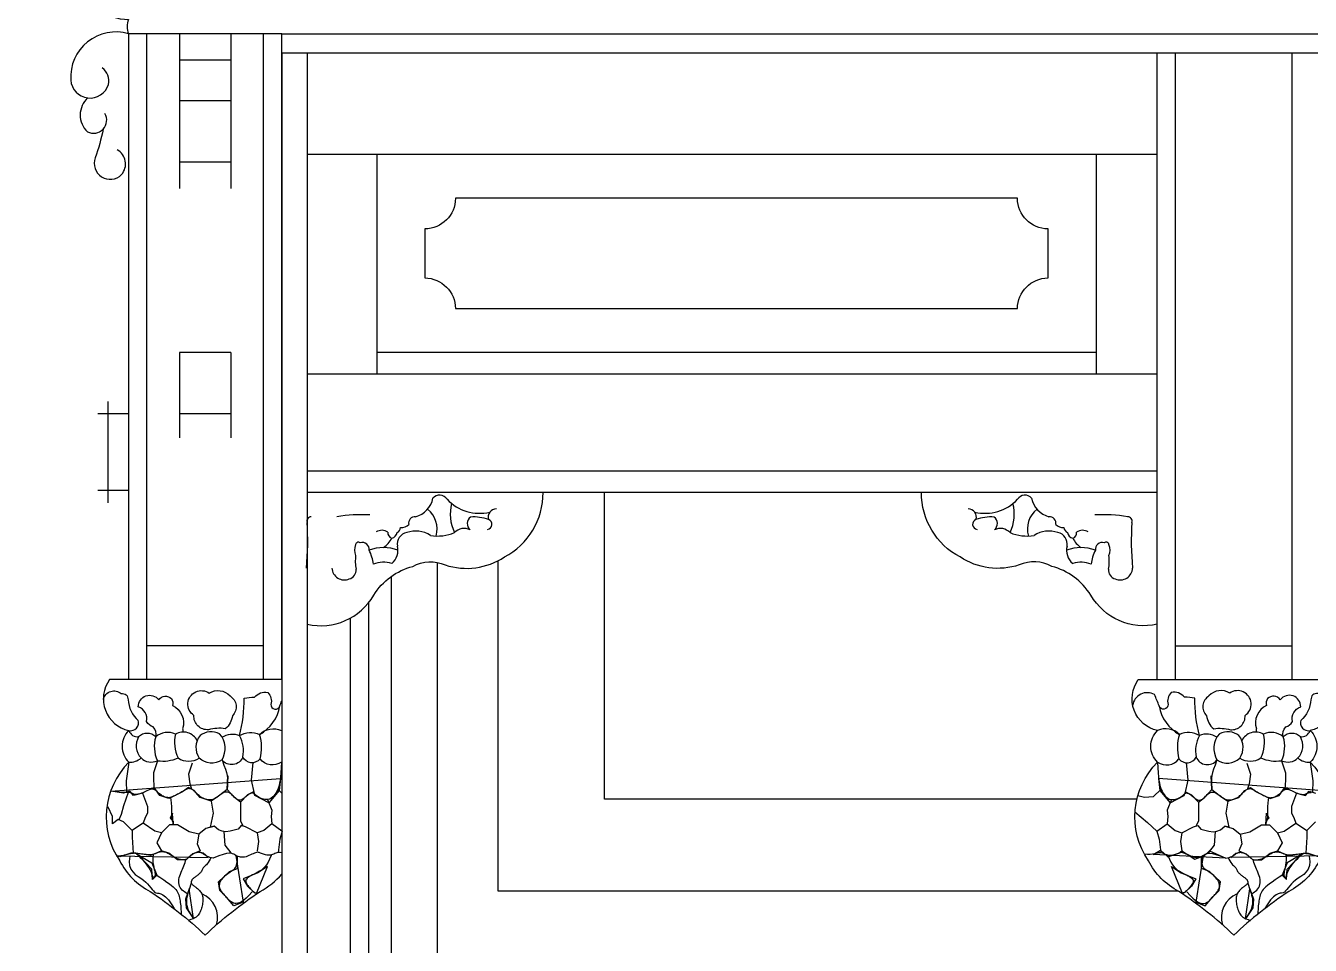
# Model space of a CAD drawing. Header units: metres. Extents: x 6720 to 12550, y 9631 to 15992.
# Drawn here: x 7148 to 9034, y 13246 to 14596 of the extents above; entities that cross this region are included whole.
import ezdxf

# ---------------------------------------------------------------- set-up
doc = ezdxf.new("R2010")
doc.units = ezdxf.units.M
for name, color, linetype in [('3', 3, 'Continuous'), ('4', 4, 'Continuous'), ('7', 7, 'Continuous'), ('BH', 3, 'Continuous')]:
    doc.layers.add(name, color=color, linetype=linetype)

msp = doc.modelspace()

# ---------------------------------------------------------------- linework, layer by layer
at = {"layer": '3'}
for p, q in [((7326.12, 13636.17), (7326.12, 14584.17)), ((7497.12, 13636.17), (7497.12, 14584.17)), ((7524.12, 14584.17), (9642.12, 14584.17)), ((7524.12, 13636.17), (7524.12, 14555.67)), ((8836.62, 13636.17), (8836.62, 14555.67)), ((9007.62, 13636.17), (9007.62, 14555.67)), ((8719.86, 14116.17), (7663.62, 14116.17)), ((8809.62, 13942.17), (7561.62, 13942.17))]:
    msp.add_line(p, q, dxfattribs=at)
for points in [[(7663.62, 14407.17), (7663.62, 14084.67)], [(8719.86, 14407.17), (8719.86, 14084.67)], [(7684.62, 13787.45), (7684.62, 10025.67)], [(7651.62, 13748.97), (7651.62, 10025.67)], [(7624.62, 13726.13), (7624.62, 10025.67)]]:
    msp.add_lwpolyline(points, dxfattribs=at)
msp.add_lwpolyline([(8649.24, 14225.67), (8649.24, 14297.67, -0.41), (8604.24, 14342.67), (7779.24, 14342.67, -0.41), (7734.24, 14297.67), (7734.24, 14225.67, -0.41), (7779.24, 14180.67), (8604.24, 14180.67, -0.41)], format="xyb", close=True, dxfattribs=at)
for centre, radius, start, end in [((7712.12, 13908.83), 34.55, 284.14, 349.19), ((7755.9, 13893.99), 12.91, 31.77, 139.66), ((8615.34, 13893.99), 12.91, 40.34, 148.23), ((8659.12, 13908.83), 34.55, 190.81, 255.86), ((7715.96, 13857.35), 36.32, 343.35, 52.34), ((7814.93, 13946.69), 66.46, 223.69, 282.69), ((7833.68, 13879.14), 62.15, 165.48, 205.96), ((7839.2, 13874.76), 12, 89.99, 197.44), ((8532.04, 13874.76), 12, 342.56, 90.01), ((8556.31, 13946.69), 66.46, 257.31, 316.31), ((8537.56, 13879.14), 62.15, 334.04, 14.52), ((8655.28, 13857.35), 36.32, 127.66, 196.65), ((7180.79, 13839.38), 381.52, 354.07, 4.15), ((7180.79, 13839.38), 381.52, 354.07, 4.15), ((7567.54, 13868.82), 6.5, 89.94, 196.26), ((7567.54, 13868.82), 6.5, 89.94, 196.26), ((7642.67, 13626.49), 251.66, 87.55, 98.6), ((7642.67, 13626.49), 251.66, 87.55, 98.6), ((7719.83, 13865.97), 9.38, 85.5, 192.8), ((7719.83, 13865.97), 9.38, 85.5, 192.8), ((7808.3, 13865.24), 11.9, 126.54, 230.28), ((7805.38, 13806.56), 68.37, 70.9, 93.49), ((7825.23, 13864.07), 7.52, 277.35, 70.4), ((8546.01, 13864.07), 7.52, 109.6, 262.65), ((8565.86, 13806.56), 68.37, 86.51, 109.1), ((8562.94, 13865.24), 11.9, 309.72, 53.46), ((8651.42, 13865.97), 9.38, 347.2, 94.5), ((8728.57, 13626.49), 251.66, 81.4, 92.45), ((8766.2, 13868.82), 6.5, 343.74, 90.06), ((9152.96, 13839.38), 381.52, 175.85, 185.93), ((7670.99, 13839.68), 15.62, 54.9, 121.63), ((7670.99, 13839.68), 15.62, 54.9, 121.63), ((7687.95, 13851.35), 8.05, 172.1, 253.77), ((7687.95, 13851.35), 8.05, 172.1, 253.77), ((7683.24, 13853.75), 10.42, 283.63, 349.99), ((7683.24, 13853.75), 10.42, 283.63, 349.99), ((7688.66, 13860.89), 10.18, 298.38, 350.48), ((7688.66, 13860.89), 10.18, 298.38, 350.48), ((7710.71, 13835.26), 16.97, 100.72, 190.46), ((7710.71, 13835.26), 16.97, 100.72, 190.46), ((7698.24, 13878.05), 18.85, 271.42, 311.28), ((7698.24, 13878.05), 18.85, 271.42, 311.28), ((7720.82, 13814.91), 39.33, 56.69, 109.71), ((7752.92, 13911), 64.09, 260.56, 292.84), ((7792.12, 13838.2), 19.84, 64.39, 136.19), ((8579.12, 13838.2), 19.84, 43.81, 115.61), ((8618.32, 13911), 64.09, 247.16, 279.44), ((8650.42, 13814.91), 39.33, 70.29, 123.31), ((8673, 13878.05), 18.85, 228.72, 268.58), ((8660.53, 13835.26), 16.97, 349.54, 79.28), ((8682.58, 13860.89), 10.18, 189.52, 241.62), ((8688, 13853.75), 10.42, 190.01, 256.37), ((8683.29, 13851.35), 8.05, 286.23, 7.9), ((8700.25, 13839.68), 15.62, 58.37, 125.1), ((7651.57, 13826.21), 20.59, 156.96, 203.04), ((7651.57, 13826.21), 20.59, 156.96, 203.04), ((7636.63, 13833.94), 4.02, 46.64, 175.39), ((7636.63, 13833.94), 4.02, 46.64, 175.39), ((7642.57, 13827.44), 9.94, 351.34, 108.67), ((7642.57, 13827.44), 9.94, 351.34, 108.67), ((7673.74, 13771.84), 58.16, 68.79, 111.52), ((7673.74, 13771.84), 58.16, 68.79, 111.52), ((7648.62, 13864.13), 42.37, 306.35, 331.04), ((7648.62, 13864.13), 42.37, 306.35, 331.04), ((7669.64, 13826.06), 25.14, 309.7, 14.09), ((7669.64, 13826.06), 25.14, 309.7, 14.09), ((8701.6, 13826.06), 25.14, 165.91, 230.3), ((8697.51, 13771.84), 58.16, 68.48, 111.21), ((8722.62, 13864.13), 42.37, 208.96, 233.65), ((8728.67, 13827.44), 9.94, 71.33, 188.66), ((8734.61, 13833.94), 4.02, 4.61, 133.36), ((8719.67, 13826.21), 20.59, 336.96, 23.04), ((7695.93, 13809.94), 63.84, 172.61, 190.41), ((7695.93, 13809.94), 63.84, 172.61, 190.41), ((7602.66, 13799.53), 56.32, 6.27, 27.97), ((7602.66, 13799.53), 56.32, 6.27, 27.97), ((7673.78, 13764.22), 44.14, 74.34, 110.06), ((7673.78, 13764.22), 44.14, 74.34, 110.06), ((8697.46, 13764.22), 44.14, 69.94, 105.66), ((8768.58, 13799.53), 56.32, 152.03, 173.73), ((8675.31, 13809.94), 63.84, 349.59, 7.39), ((7616.14, 13800.81), 18.4, 182.65, 292.77), ((7616.14, 13800.81), 18.4, 182.65, 292.77), ((7620.04, 13796.67), 13.22, 284.1, 7.51), ((7620.04, 13796.67), 13.22, 284.1, 7.51), ((8751.21, 13796.67), 13.22, 172.49, 255.9), ((8755.1, 13800.81), 18.4, 247.23, 357.35)]:
    msp.add_arc(centre, radius, start, end, dxfattribs=at)
at = {"layer": '4'}
for p, q in [((7269.12, 13895.67), (7269.12, 14044.17)), ((7299.12, 14026.17), (7254.12, 14026.17)), ((7299.12, 13913.67), (7254.12, 13913.67))]:
    msp.add_line(p, q, dxfattribs=at)
for points in [[(9642.12, 14833.17), (7179.32, 14833.17, 0.28), (7180.44, 14806.17), (7148.13, 14806.14, -0.11), (7149.12, 14765.67), (7179.12, 14765.67, -0.18), (7227.01, 14656.89, 0.32), (7299.12, 14605.17, 0.19), (7299.12, 14584.17), (7299.12, 13636.17)], [(7299.12, 14584.17, 0.52), (7214.29, 14516.16, 0.83), (7269.64, 14509.73, 0.28), (7260.63, 14534.15, 0.28)], [(7239.29, 14489.91, 0.44), (7238.75, 14440.31, 0.75), (7264.49, 14467.31, 0.75)], [(7261.79, 14444.1, -0.04), (7250.14, 14402.19, 0.8), (7288.9, 14377.4, 0.48), (7282.37, 14413.93, 0.48)], [(7524.12, 13636.17), (7319.7, 13636.17), (7271.26, 13636.17, 0.54), (7299.61, 13561.36, 0.43), (7299.61, 13515.05, 0.36), (7286.16, 13370.16, 0.16), (7331.01, 13325.35, -0.04), (7411.62, 13261.17, -0.04), (7492.23, 13325.35, 0.1), (7524.12, 13350.7)], [(7524.12, 13560.89, 0.01), (7523.63, 13561.36), (7524.12, 13561.47)], [(7524.12, 13514.56), (7523.63, 13515.05, 0.01), (7524.12, 13515.52, 0.01)]]:
    msp.add_lwpolyline(points, format="xyb", dxfattribs=at)
for points in [[(7524.12, 14555.67), (7524.12, 14584.17), (7299.12, 14584.17)], [(9642.12, 14555.67), (7524.12, 14555.67), (7524.12, 13350.7), (7524.12, 10025.67)]]:
    msp.add_lwpolyline(points, dxfattribs=at)
msp.add_lwpolyline([(8922.12, 13261.17, 0.04), (8841.51, 13325.35, -0.16), (8796.66, 13370.16, -0.36), (8810.11, 13515.05, -0.43), (8810.11, 13561.36, -0.54), (8781.76, 13636.17), (9014.04, 13636.17), (9062.48, 13636.17, -0.54), (9034.13, 13561.36, -0.43), (9034.13, 13515.05, -0.36), (9047.58, 13370.16, -0.16), (9002.73, 13325.35, 0.04)], format="xyb", close=True, dxfattribs=at)
at = {"layer": '7'}
for p, q in [((7374.12, 14584.17), (7374.12, 14356.98)), ((7449.12, 14584.17), (7449.12, 14356.98)), ((7449.12, 14545.49), (7374.12, 14545.49)), ((8809.62, 13636.17), (8809.62, 14555.67)), ((7449.12, 14485.49), (7374.12, 14485.49)), ((7449.12, 14395.49), (7374.12, 14395.49)), ((8809.62, 14407.17), (7561.62, 14407.17)), ((7449.12, 14116.17), (7374.12, 14116.17)), ((7374.12, 14116.17), (7374.12, 13990.93)), ((7449.12, 14116.17), (7449.12, 13990.93)), ((8809.62, 14084.67), (7561.62, 14084.67)), ((7449.12, 14026.17), (7374.12, 14026.17)), ((8809.62, 13910.67), (7561.62, 13910.67)), ((7497.12, 13685.67), (7326.12, 13685.67)), ((8836.62, 13685.67), (9007.62, 13685.67))]:
    msp.add_line(p, q, dxfattribs=at)
for points in [[(7561.62, 14555.67), (7561.62, 10025.67)], [(8779.69, 13460.67), (7998.12, 13460.67), (7998.12, 13910.67)], [(7752.12, 13808.07), (7752.12, 10025.67)], [(8840.89, 13325.67), (7842.12, 13325.67), (7842.12, 13810.96)]]:
    msp.add_lwpolyline(points, dxfattribs=at)
for points in [[(7561.62, 13717.58, 0.33), (7659.12, 13760.12, -0.19), (7716.55, 13802.43, -0.23), (7764.12, 13804.52, 0.23), (7851.05, 13816.19, 0.28), (7907.93, 13910.67)], [(8809.62, 13717.58, -0.33), (8712.12, 13760.12, 0.19), (8654.7, 13802.43, 0.23), (8607.12, 13804.52, -0.23), (8520.19, 13816.19, -0.28), (8463.31, 13910.67)]]:
    msp.add_lwpolyline(points, format="xyb", dxfattribs=at)
at = {"layer": 'BH'}
for points in [[(7262.05, 13607.35, -0.55), (7288.4, 13615.7, -0.49), (7298.42, 13606.69, 0.2), (7313.45, 13576.16)], [(9071.69, 13607.35, 0.55), (9045.34, 13615.7, 0.49), (9035.32, 13606.69, -0.2), (9020.29, 13576.16)], [(7338.99, 13552.14, 0.29), (7335.49, 13566.66, -0.2), (7325.47, 13574.66, 0.39), (7313.45, 13596.18, -0.72), (7343.5, 13606.69, -0.46), (7362.04, 13608.19, -0.24), (7363.54, 13598.18, -0.38), (7378.57, 13564.15, -0.17), (7378.24, 13559.21)], [(7462.14, 13553.91, 0.06), (7469.04, 13609.04, -0.05), (7483.99, 13610.19, -0.3), (7503.54, 13617.08, -0.28), (7508.14, 13599.85, 0.87), (7521.36, 13597.56, -0.01), (7524.12, 13604.76, -0.01)], [(8871.6, 13553.91, -0.06), (8864.7, 13609.04, 0.05), (8849.75, 13610.19, 0.3), (8830.21, 13617.08, 0.28), (8825.61, 13599.85, -0.87), (8812.38, 13597.56, 0.02), (8805.48, 13614.21, 0.53), (8773.53, 13598.38, 0.53)], [(8994.75, 13552.14, -0.29), (8998.25, 13566.66, 0.2), (9008.27, 13574.66, -0.39), (9020.29, 13596.18, 0.72), (8990.24, 13606.69, 0.46), (8971.7, 13608.19, 0.24), (8970.2, 13598.18, 0.38), (8955.17, 13564.15, 0.17), (8955.5, 13559.21)], [(7436.63, 13551.5, -0.27), (7462.14, 13553.91, -0.25), (7491.46, 13555.63, -0.32), (7523.63, 13561.36)], [(8897.12, 13551.5, 0.27), (8871.6, 13553.91, 0.25), (8842.28, 13555.63, 0.32), (8810.11, 13561.36)], [(7523.63, 13515.05, -0.39), (7492.19, 13519.69, -0.55), (7467.08, 13522.48, -0.58), (7436.39, 13518.3, -0.36), (7402.92, 13521.08)], [(8810.11, 13515.05, 0.39), (8841.55, 13519.69, 0.55), (8866.66, 13522.48, 0.58), (8897.35, 13518.3, 0.36), (8930.82, 13521.08)]]:
    msp.add_lwpolyline(points, format="xyb", dxfattribs=at)
for points in [[(7448.19, 13612.19, -0.49), (7451.7, 13583.17, -0.2), (7441.18, 13564.15, 0.1), (7416.64, 13562.65, -0.46), (7395.1, 13583.67, -1.02), (7417.64, 13616.2, -0.37)], [(8885.55, 13612.19, 0.49), (8882.04, 13583.17, 0.2), (8892.56, 13564.15, -0.1), (8917.1, 13562.65, 0.46), (8938.64, 13583.67, 1.02), (8916.1, 13616.2, 0.37)]]:
    msp.add_lwpolyline(points, format="xyb", close=True, dxfattribs=at)
for points in [[(7523.63, 13515.05), (7523.63, 13515.05), (7523.16, 13506.65), (7522.68, 13499.56), (7522.17, 13493.6), (7521.61, 13488.6), (7520.95, 13484.4), (7520.2, 13480.82), (7519.3, 13477.7), (7518.25, 13474.86), (7517.02, 13472.18), (7515.62, 13469.65), (7514.05, 13467.33), (7512.34, 13465.25), (7510.5, 13463.46), (7508.54, 13461.99), (7506.46, 13460.89), (7504.29, 13460.2), (7502.04, 13459.95), (7499.76, 13460.08), (7497.48, 13460.53), (7495.26, 13461.23), (7493.13, 13462.12), (7491.16, 13463.12), (7489.37, 13464.17), (7487.83, 13465.21), (7486.56, 13466.17), (7485.52, 13467.04), (7484.67, 13467.81), (7483.96, 13468.47), (7483.34, 13469.01), (7482.77, 13469.43), (7482.2, 13469.71), (7481.57, 13469.86), (7480.85, 13469.85), (7480.04, 13469.7), (7479.14, 13469.41), (7478.17, 13468.98), (7477.13, 13468.44), (7476.03, 13467.77), (7474.88, 13466.99), (7473.69, 13466.1), (7472.47, 13465.12), (7471.22, 13464.09), (7469.96, 13463.04), (7468.68, 13462.04), (7467.41, 13461.11), (7466.15, 13460.32), (7464.9, 13459.7), (7463.67, 13459.31), (7462.48, 13459.17), (7461.31, 13459.28), (7460.16, 13459.61), (7459.02, 13460.14), (7457.88, 13460.84), (7456.73, 13461.7), (7455.56, 13462.68), (7454.37, 13463.78), (7453.14, 13464.95), (7451.89, 13466.15), (7450.6, 13467.34), (7449.27, 13468.45), (7447.91, 13469.43), (7446.52, 13470.24), (7445.09, 13470.81), (7443.63, 13471.11), (7442.14, 13471.08), (7440.63, 13470.77), (7439.09, 13470.21), (7437.55, 13469.45), (7436.01, 13468.55), (7434.47, 13467.54), (7432.96, 13466.47), (7431.47, 13465.39), (7430, 13464.33), (7428.56, 13463.34), (7427.12, 13462.41), (7425.67, 13461.59), (7424.2, 13460.88), (7422.68, 13460.31), (7421.12, 13459.9), (7419.48, 13459.67), (7417.76, 13459.63), (7415.99, 13459.78), (7414.18, 13460.1), (7412.36, 13460.58), (7410.57, 13461.2), (7408.81, 13461.95), (7407.12, 13462.82), (7405.52, 13463.78), (7404.03, 13464.82), (7402.65, 13465.93), (7401.35, 13467.07), (7400.13, 13468.22), (7398.97, 13469.37), (7397.85, 13470.49), (7396.76, 13471.55), (7395.68, 13472.54), (7394.61, 13473.42), (7393.53, 13474.2), (7392.46, 13474.86), (7391.38, 13475.4), (7390.31, 13475.8), (7389.24, 13476.06), (7388.16, 13476.16), (7387.09, 13476.11), (7386.01, 13475.9), (7384.93, 13475.53), (7383.81, 13475.04), (7382.66, 13474.44), (7381.46, 13473.74), (7380.2, 13472.97), (7378.86, 13472.15), (7377.43, 13471.29), (7375.91, 13470.41), (7374.32, 13469.53), (7372.69, 13468.65), (7371.05, 13467.8), (7369.44, 13466.98), (7367.89, 13466.21), (7366.43, 13465.49), (7365.08, 13464.85), (7363.88, 13464.29), (7362.79, 13463.81), (7361.79, 13463.43), (7360.83, 13463.13), (7359.9, 13462.93), (7358.94, 13462.81), (7357.94, 13462.8), (7356.85, 13462.88), (7355.65, 13463.07), (7354.36, 13463.36), (7353, 13463.75), (7351.59, 13464.25), (7350.16, 13464.86), (7348.72, 13465.57), (7347.31, 13466.41), (7345.94, 13467.35), (7344.62, 13468.41), (7343.37, 13469.53), (7342.15, 13470.68), (7340.95, 13471.8), (7339.76, 13472.84), (7338.56, 13473.76), (7337.35, 13474.51), (7336.09, 13475.04), (7334.8, 13475.31), (7333.47, 13475.36), (7332.13, 13475.21), (7330.79, 13474.91), (7329.48, 13474.48), (7328.22, 13473.98), (7327.02, 13473.44), (7325.89, 13472.89), (7324.87, 13472.37), (7323.91, 13471.88), (7323, 13471.42), (7322.11, 13470.97), (7321.22, 13470.54), (7320.28, 13470.13), (7319.29, 13469.72), (7318.2, 13469.32), (7317.01, 13468.92), (7315.72, 13468.54), (7314.38, 13468.2), (7313.01, 13467.91), (7311.64, 13467.7), (7310.3, 13467.58), (7309.02, 13467.58), (7307.82, 13467.71), (7306.74, 13467.98), (7305.73, 13468.36), (7304.78, 13468.81), (7303.85, 13469.29), (7302.91, 13469.75), (7301.92, 13470.16), (7300.86, 13470.48), (7299.68, 13470.66), (7298.35, 13470.69), (7296.73, 13470.61), (7294.69, 13470.52), (7292.09, 13470.49), (7288.79, 13470.6), (7284.65, 13470.92), (7279.53, 13471.54), (7273.29, 13472.54), (7522.36, 13490.77), (7520.22, 13473.61), (7505.19, 13455.38), (7484.79, 13466.1), (7482.64, 13471.46), (7474.05, 13467.17), (7463.32, 13456.45), (7454.73, 13462.88), (7443.99, 13474.68), (7431.11, 13465.03), (7420.37, 13457.52), (7404.27, 13462.88), (7395.68, 13473.61), (7387.09, 13477.9), (7378.5, 13471.46), (7363.47, 13463.96), (7358.1, 13461.81), (7345.22, 13466.1), (7336.63, 13477.9), (7324.82, 13472.54), (7319.45, 13469.32), (7306.57, 13466.1), (7301.2, 13472.54), (7291.54, 13469.32), (7273.29, 13472.54)], [(7299.61, 13515.05), (7295.83, 13487.55), (7296.37, 13470.93)], [(7341.5, 13517.12), (7335.56, 13499.35), (7335.56, 13488.62), (7336.95, 13474.68)], [(7392.46, 13513.29), (7387.09, 13497.2), (7389.24, 13483.26), (7391.38, 13475.75)], [(7436.39, 13518.3), (7436.39, 13518.3), (7439.25, 13510.59), (7441.39, 13504.54), (7442.89, 13499.66), (7443.85, 13495.42), (7444.35, 13491.31), (7444.48, 13486.83), (7444.33, 13481.45), (7443.99, 13474.68), (7445.06, 13495.06), (7445.06, 13495.06), (7443.99, 13474.68)], [(7481.57, 13514.37), (7479.42, 13488.62), (7483.71, 13468.78)], [(8810.11, 13515.05), (8810.11, 13515.05), (8810.58, 13506.65), (8811.06, 13499.56), (8811.57, 13493.6), (8812.14, 13488.6), (8812.79, 13484.4), (8813.55, 13480.82), (8814.44, 13477.7), (8815.49, 13474.86), (8816.72, 13472.18), (8818.13, 13469.65), (8819.69, 13467.33), (8821.4, 13465.25), (8823.24, 13463.46), (8825.21, 13461.99), (8827.28, 13460.89), (8829.45, 13460.2), (8831.7, 13459.95), (8833.98, 13460.08), (8836.26, 13460.53), (8838.49, 13461.23), (8840.61, 13462.12), (8842.58, 13463.12), (8844.37, 13464.17), (8845.91, 13465.21), (8847.19, 13466.17), (8848.22, 13467.04), (8849.07, 13467.81), (8849.78, 13468.47), (8850.4, 13469.01), (8850.97, 13469.43), (8851.55, 13469.71), (8852.17, 13469.86), (8852.89, 13469.85), (8853.71, 13469.7), (8854.6, 13469.41), (8855.57, 13468.98), (8856.61, 13468.44), (8857.71, 13467.77), (8858.86, 13466.99), (8860.05, 13466.1), (8861.27, 13465.12), (8862.52, 13464.09), (8863.78, 13463.04), (8865.06, 13462.04), (8866.33, 13461.11), (8867.6, 13460.32), (8868.84, 13459.7), (8870.07, 13459.31), (8871.26, 13459.17), (8872.43, 13459.28), (8873.58, 13459.61), (8874.72, 13460.14), (8875.86, 13460.84), (8877.01, 13461.7), (8878.18, 13462.68), (8879.37, 13463.78), (8880.6, 13464.95), (8881.85, 13466.15), (8883.15, 13467.34), (8884.47, 13468.45), (8885.83, 13469.43), (8887.22, 13470.24), (8888.65, 13470.81), (8890.11, 13471.11), (8891.6, 13471.08), (8893.12, 13470.77), (8894.65, 13470.21), (8896.19, 13469.45), (8897.73, 13468.55), (8899.27, 13467.54), (8900.78, 13466.47), (8902.28, 13465.39), (8903.74, 13464.33), (8905.18, 13463.34), (8906.62, 13462.41), (8908.07, 13461.59), (8909.54, 13460.88), (8911.06, 13460.31), (8912.63, 13459.9), (8914.26, 13459.67), (8915.98, 13459.63), (8917.75, 13459.78), (8919.56, 13460.1), (8921.38, 13460.58), (8923.18, 13461.2), (8924.93, 13461.95), (8926.62, 13462.82), (8928.22, 13463.78), (8929.71, 13464.82), (8931.09, 13465.93), (8932.39, 13467.07), (8933.61, 13468.22), (8934.78, 13469.37), (8935.9, 13470.49), (8936.99, 13471.55), (8938.06, 13472.54), (8939.14, 13473.42), (8940.21, 13474.2), (8941.28, 13474.86), (8942.36, 13475.4), (8943.43, 13475.8), (8944.5, 13476.06), (8945.58, 13476.16), (8946.65, 13476.11), (8947.73, 13475.9), (8948.81, 13475.53), (8949.93, 13475.04), (8951.08, 13474.44), (8952.28, 13473.74), (8953.55, 13472.97), (8954.89, 13472.15), (8956.31, 13471.29), (8957.83, 13470.41), (8959.43, 13469.53), (8961.05, 13468.65), (8962.69, 13467.8), (8964.3, 13466.98), (8965.85, 13466.21), (8967.31, 13465.49), (8968.66, 13464.85), (8969.86, 13464.29), (8970.95, 13463.81), (8971.96, 13463.43), (8972.91, 13463.13), (8973.85, 13462.93), (8974.8, 13462.81), (8975.8, 13462.8), (8976.89, 13462.88), (8978.09, 13463.07), (8979.38, 13463.36), (8980.74, 13463.75), (8982.15, 13464.25), (8983.58, 13464.86), (8985.02, 13465.57), (8986.43, 13466.41), (8987.81, 13467.35), (8989.12, 13468.41), (8990.38, 13469.53), (8991.6, 13470.68), (8992.79, 13471.8), (8993.98, 13472.84), (8995.18, 13473.76), (8996.39, 13474.51), (8997.65, 13475.04), (8998.94, 13475.31), (9000.27, 13475.36), (9001.61, 13475.21), (9002.95, 13474.91), (9004.26, 13474.48), (9005.52, 13473.98), (9006.73, 13473.44), (9007.85, 13472.89), (9008.87, 13472.37), (9009.83, 13471.88), (9010.74, 13471.42), (9011.63, 13470.97), (9012.52, 13470.54), (9013.46, 13470.13), (9014.45, 13469.72), (9015.54, 13469.32), (9016.74, 13468.92), (9018.02, 13468.54), (9019.36, 13468.2), (9020.73, 13467.91), (9022.1, 13467.7), (9023.44, 13467.58), (9024.72, 13467.58), (9025.92, 13467.71), (9027.01, 13467.98), (9028.01, 13468.36), (9028.96, 13468.81), (9029.89, 13469.29), (9030.83, 13469.75), (9031.82, 13470.16), (9032.88, 13470.48), (9034.06, 13470.66), (9035.4, 13470.69)], [(8852.17, 13514.37), (8854.32, 13488.62), (8850.03, 13468.78)], [(8897.35, 13518.3), (8897.35, 13518.3), (8894.49, 13510.59), (8892.35, 13504.54), (8890.85, 13499.66), (8889.89, 13495.42), (8889.4, 13491.31), (8889.26, 13486.83), (8889.41, 13481.45), (8889.75, 13474.68), (8888.68, 13495.06), (8888.68, 13495.06), (8889.75, 13474.68)], [(8941.28, 13513.29), (8946.65, 13497.2), (8944.5, 13483.26), (8942.36, 13475.75)], [(8992.24, 13517.12), (8998.18, 13499.35), (8998.18, 13488.62), (8996.79, 13474.68)], [(9034.13, 13515.05), (9037.91, 13487.55), (9037.37, 13470.93)], [(9060.45, 13472.54), (8811.38, 13490.77), (8813.52, 13473.61), (8828.55, 13455.38), (8848.95, 13466.1), (8851.1, 13471.46), (8859.69, 13467.17), (8870.43, 13456.45), (8879.01, 13462.88), (8889.75, 13474.68), (8902.63, 13465.03), (8913.37, 13457.52), (8929.47, 13462.88), (8938.06, 13473.61), (8946.65, 13477.9), (8955.24, 13471.46), (8970.27, 13463.96), (8975.64, 13461.81), (8988.52, 13466.1), (8997.11, 13477.9), (9008.92, 13472.54), (9014.29, 13469.32), (9027.17, 13466.1), (9032.54, 13472.54), (9042.2, 13469.32)], [(7298.42, 13470.68), (7291.54, 13451.09), (7288.32, 13438.22), (7284.94, 13430.32)], [(7319.45, 13469.32), (7326.97, 13450.01), (7326.97, 13440.36), (7323.75, 13433.93), (7320.53, 13425.35)], [(7518.44, 13475.38), (7524.12, 13469.71)], [(8815.3, 13475.38), (8803.86, 13463.96), (8790.98, 13462.88), (8781.01, 13465.73)], [(9014.29, 13469.32), (9006.77, 13450.01), (9006.77, 13440.36), (9009.99, 13433.93), (9013.21, 13425.35)], [(7524.12, 13413.83), (7509.48, 13424.27), (7497.67, 13414.62), (7488.01, 13411.4), (7470.83, 13419.98), (7464.39, 13422.13), (7460.1, 13416.77), (7448.29, 13413.55), (7441.84, 13412.48), (7436.48, 13413.55), (7431.11, 13415.69), (7424.67, 13421.06), (7412.86, 13417.84), (7402.12, 13409.26), (7388.16, 13412.48), (7370.99, 13423.2), (7359.18, 13423.2), (7347.37, 13411.4), (7337.7, 13413.55), (7320.53, 13425.35), (7310.86, 13418.91), (7304.42, 13414.62), (7291.54, 13427.49), (7284.02, 13430.71), (7275.44, 13424.27), (7275.44, 13435), (7268.99, 13448.94), (7267.02, 13448.61)], [(7360.79, 13462.88), (7360.79, 13462.88), (7361.6, 13455.28), (7362.09, 13449.23), (7362.32, 13444.52), (7362.36, 13440.93), (7362.29, 13438.26), (7362.18, 13436.3), (7362.1, 13434.84), (7362.13, 13433.66), (7362.31, 13432.58), (7362.62, 13431.53), (7363.01, 13430.46), (7363.43, 13429.33), (7363.85, 13428.09), (7364.2, 13426.68), (7364.45, 13425.07), (7364.54, 13423.2), (7363.47, 13440.36), (7360.25, 13432.85), (7364.54, 13428.56), (7364.54, 13423.2)], [(7420.37, 13457.52), (7423.59, 13440.36), (7418.76, 13419.45), (7424.67, 13421.06)], [(7463.32, 13456.45), (7463.32, 13436.07), (7463.32, 13428.56), (7467.61, 13421.06)], [(7503.3, 13460.09), (7509.48, 13444.65), (7508.41, 13435), (7509.48, 13424.27)], [(8830.44, 13460.09), (8824.26, 13444.65), (8825.33, 13435), (8824.26, 13424.27)], [(8870.43, 13456.45), (8870.43, 13436.07), (8870.43, 13428.56), (8866.13, 13421.06)], [(8913.37, 13457.52), (8910.15, 13440.36), (8914.98, 13419.45), (8909.07, 13421.06)], [(8972.95, 13462.88), (8972.95, 13462.88), (8972.14, 13455.28), (8971.65, 13449.23), (8971.42, 13444.52), (8971.38, 13440.93), (8971.45, 13438.26), (8971.56, 13436.3), (8971.64, 13434.84), (8971.61, 13433.66), (8971.43, 13432.58), (8971.12, 13431.53), (8970.73, 13430.46), (8970.31, 13429.33), (8969.89, 13428.09), (8969.54, 13426.68), (8969.29, 13425.07), (8969.2, 13423.2), (8970.27, 13440.36), (8973.49, 13432.85), (8969.2, 13428.56), (8969.2, 13423.2)], [(8776.88, 13441.89), (8795.27, 13426.42), (8809.23, 13413.55), (8824.26, 13424.27), (8836.07, 13414.62), (8845.73, 13411.4), (8862.91, 13419.98), (8869.35, 13422.13), (8873.65, 13416.77), (8885.46, 13413.55), (8891.9, 13412.48), (8897.27, 13413.55), (8902.63, 13415.69), (8909.07, 13421.06), (8920.88, 13417.84), (8931.62, 13409.26), (8945.58, 13412.48), (8962.76, 13423.2), (8974.56, 13423.2), (8986.37, 13411.4), (8996.04, 13413.55), (9013.21, 13425.35), (9022.88, 13418.91), (9029.32, 13414.62), (9042.2, 13427.49)], [(7304.42, 13414.62), (7304.42, 13404.97), (7306.03, 13381.37), (7302.28, 13381.37)], [(7347.37, 13411.4), (7340.93, 13396.39), (7347.37, 13384.59), (7347.37, 13384.59)], [(7439.16, 13413.01), (7440.77, 13393.17), (7449.35, 13381.74)], [(7488.01, 13411.4), (7490.16, 13398.53), (7488.01, 13384.59), (7488.01, 13384.59)], [(7524.51, 13413.55), (7521.29, 13401.75), (7520.22, 13394.24), (7518.73, 13382.33)], [(8809.23, 13413.55), (8812.45, 13401.75), (8813.52, 13394.24), (8815.01, 13382.33)], [(8845.73, 13411.4), (8843.58, 13398.53), (8845.73, 13384.59), (8845.73, 13384.59)], [(8894.58, 13413.01), (8892.97, 13393.17), (8884.39, 13381.74)], [(8986.37, 13411.4), (8992.82, 13396.39), (8986.37, 13384.59), (8986.37, 13384.59)], [(9029.32, 13414.62), (9029.32, 13404.97), (9027.71, 13381.37), (9031.47, 13381.37)], [(7402.12, 13409.26), (7399.97, 13395.32), (7404.41, 13384.96), (7401.05, 13383.52)], [(8931.62, 13409.26), (8933.77, 13395.32), (8929.33, 13384.96), (8932.69, 13383.52)], [(7423.59, 13373.87), (7423.59, 13373.87), (7420.94, 13374.36), (7418.61, 13375.02), (7416.56, 13375.8), (7414.75, 13376.66), (7413.14, 13377.56), (7411.7, 13378.47), (7410.4, 13379.33), (7409.19, 13380.12), (7408.04, 13380.8), (7406.95, 13381.37), (7405.9, 13381.82), (7404.88, 13382.18), (7403.9, 13382.43), (7402.94, 13382.59), (7401.99, 13382.65), (7401.05, 13382.62), (7400.11, 13382.52), (7399.17, 13382.33), (7398.23, 13382.06), (7397.29, 13381.73), (7396.35, 13381.33), (7395.41, 13380.86), (7394.47, 13380.34), (7393.53, 13379.76), (7392.59, 13379.14), (7391.67, 13378.48), (7390.76, 13377.79), (7389.89, 13377.11), (7389.05, 13376.42), (7388.27, 13375.77), (7387.56, 13375.15), (7386.91, 13374.58), (7386.35, 13374.08), (7385.85, 13373.64), (7385.42, 13373.25), (7385.03, 13372.93), (7384.68, 13372.65), (7384.34, 13372.42), (7384.02, 13372.23), (7383.69, 13372.08), (7383.34, 13371.96), (7382.97, 13371.87), (7382.56, 13371.81), (7382.1, 13371.76), (7381.58, 13371.74), (7381, 13371.73), (7380.33, 13371.72), (7379.58, 13371.72), (7378.72, 13371.72), (7377.77, 13371.75), (7376.73, 13371.81), (7375.62, 13371.92), (7374.42, 13372.11), (7373.16, 13372.4), (7371.83, 13372.8), (7370.45, 13373.33), (7369.02, 13374), (7367.54, 13374.8), (7366.04, 13375.68), (7364.52, 13376.61), (7362.99, 13377.58), (7361.47, 13378.53), (7359.95, 13379.45), (7358.46, 13380.3), (7357, 13381.05), (7355.57, 13381.71), (7354.17, 13382.25), (7352.8, 13382.69), (7351.46, 13383.02), (7350.13, 13383.24), (7348.83, 13383.35), (7347.55, 13383.34), (7346.28, 13383.22), (7345.04, 13383), (7343.82, 13382.7), (7342.63, 13382.33), (7341.47, 13381.93), (7340.35, 13381.5), (7339.27, 13381.07), (7338.24, 13380.66), (7337.25, 13380.27), (7336.28, 13379.93), (7335.29, 13379.63), (7334.24, 13379.38), (7333.1, 13379.2), (7331.82, 13379.07), (7330.39, 13379.02), (7328.76, 13379.05), (7326.91, 13379.16), (7324.87, 13379.33), (7322.72, 13379.55), (7320.5, 13379.81), (7318.28, 13380.08), (7316.1, 13380.36), (7314.03, 13380.61), (7312.12, 13380.84), (7310.4, 13381.01), (7308.85, 13381.13), (7307.39, 13381.17), (7305.98, 13381.14), (7304.54, 13381.02), (7303.02, 13380.8), (7301.36, 13380.47), (7299.5, 13380.03), (7297.4, 13379.48), (7295.12, 13378.86), (7292.72, 13378.25), (7290.28, 13377.7), (7287.87, 13377.28), (7285.56, 13377.05), (7283.43, 13377.08), (7281.55, 13377.43), (7416.08, 13374.94), (7408.56, 13381.37), (7401.05, 13383.52), (7393.53, 13380.3), (7386.02, 13373.87), (7383.87, 13371.72), (7380.65, 13371.72), (7370.99, 13371.72), (7358.1, 13381.37), (7347.37, 13384.59), (7337.7, 13380.3), (7331.26, 13378.16), (7309.79, 13381.37), (7302.28, 13381.37), (7286.17, 13376.01), (7281.55, 13377.43)], [(7301.2, 13377.08), (7300.12, 13369.4), (7300.68, 13363.11), (7302.57, 13357.98), (7305.49, 13353.78), (7309.1, 13350.29), (7313.09, 13347.3), (7317.16, 13344.56), (7320.97, 13341.87), (7324.3, 13339.05), (7327.15, 13336.15), (7329.62, 13333.28), (7331.8, 13330.56), (7333.78, 13328.09), (7335.64, 13325.98), (7337.49, 13324.34), (7339.4, 13323.28), (7341.48, 13322.8), (7343.81, 13322.49), (7346.51, 13321.85), (7349.66, 13320.35), (7353.37, 13317.49), (7357.74, 13312.75), (7362.86, 13305.61), (7366.17, 13300.06)], [(7335.13, 13379.44), (7335.13, 13379.44), (7334.72, 13375.07), (7334.73, 13370.99), (7335.06, 13367.18), (7335.6, 13363.67), (7336.27, 13360.46), (7336.95, 13357.55), (7337.55, 13354.96), (7337.97, 13352.68), (7338.14, 13350.74), (7338.08, 13349.11), (7337.84, 13347.82), (7337.45, 13346.86), (7336.96, 13346.23), (7336.43, 13345.93), (7335.88, 13345.97), (7335.38, 13346.34), (7334.94, 13347.04), (7334.53, 13348.06), (7334.08, 13349.37), (7333.54, 13350.97), (7332.86, 13352.84), (7331.96, 13354.95), (7330.79, 13357.28), (7329.29, 13359.83), (7327.44, 13362.56), (7325.28, 13365.41), (7322.91, 13368.28), (7320.41, 13371.11), (7317.88, 13373.8), (7315.38, 13376.29), (7313.01, 13378.48), (7310.86, 13380.3), (7333.41, 13367.43), (7340.93, 13349.2), (7334.48, 13342.76), (7333.41, 13357.78), (7316.23, 13376.01), (7310.86, 13380.3)], [(7419.85, 13374.67), (7419.1, 13372.7), (7417.71, 13369.97), (7416.27, 13367.72), (7414.81, 13365.88), (7413.39, 13364.36), (7412.03, 13363.08), (7410.8, 13361.95), (7409.73, 13360.91), (7408.85, 13359.86), (7408.14, 13358.82), (7407.55, 13357.77), (7407.03, 13356.74), (7406.54, 13355.72), (7406.04, 13354.71), (7405.47, 13353.73), (7404.8, 13352.77), (7404, 13351.85), (7403.07, 13350.96), (7402.05, 13350.11), (7400.98, 13349.29), (7399.88, 13348.5), (7398.79, 13347.74), (7397.74, 13347.02), (7396.75, 13346.34), (7395.86, 13345.68), (7395.07, 13345.06), (7394.36, 13344.45), (7393.73, 13343.86), (7393.18, 13343.27), (7392.7, 13342.69), (7392.28, 13342.11), (7391.92, 13341.51), (7391.61, 13340.9), (7391.37, 13340.27), (7391.2, 13339.64), (7391.12, 13338.99), (7391.14, 13338.33), (7391.27, 13337.66), (7391.53, 13337), (7391.92, 13336.33), (7392.46, 13335.66), (7393.14, 13334.98), (7393.93, 13334.29), (7394.83, 13333.58), (7395.81, 13332.84), (7396.85, 13332.08), (7397.95, 13331.28), (7399.08, 13330.43), (7400.22, 13329.53), (7401.37, 13328.58), (7402.48, 13327.57), (7403.55, 13326.5), (7404.56, 13325.36), (7405.47, 13324.14), (7406.28, 13322.86), (7406.95, 13321.49), (7407.48, 13320.04), (7407.87, 13318.52), (7408.13, 13316.92), (7408.27, 13315.26), (7408.3, 13313.54), (7408.24, 13311.76), (7408.08, 13309.94), (7407.85, 13308.08), (7407.54, 13306.19), (7407.17, 13304.29), (7406.73, 13302.38), (7406.21, 13300.49), (7405.62, 13298.63), (7404.95, 13296.82), (7404.2, 13295.08), (7403.37, 13293.43), (7402.45, 13291.87), (7401.36, 13290.39), (7400.03, 13289), (7398.39, 13287.66), (7396.35, 13286.38), (7393.84, 13285.13), (7390.78, 13283.91), (7387.09, 13282.7)], [(7524.12, 13381.86), (7523.66, 13381.96), (7521.77, 13382.31), (7520.04, 13382.45), (7518.4, 13382.31), (7516.82, 13381.93), (7515.29, 13381.39), (7513.78, 13380.75), (7512.26, 13380.07), (7510.73, 13379.43), (7509.15, 13378.89), (7507.51, 13378.51), (7505.8, 13378.36), (7504.03, 13378.4), (7502.25, 13378.61), (7500.49, 13378.96), (7498.78, 13379.41), (7497.15, 13379.92), (7495.63, 13380.47), (7494.27, 13381.02), (7493.08, 13381.53), (7492.02, 13381.99), (7491.04, 13382.36), (7490.09, 13382.62), (7489.11, 13382.75), (7488.06, 13382.72), (7486.87, 13382.51), (7485.5, 13382.09), (7483.92, 13381.44), (7482.14, 13380.63), (7480.2, 13379.71), (7478.15, 13378.74), (7476.02, 13377.78), (7473.85, 13376.91), (7471.69, 13376.18), (7469.58, 13375.65), (7467.54, 13375.38), (7465.58, 13375.35), (7463.69, 13375.54), (7461.87, 13375.92), (7460.12, 13376.47), (7458.42, 13377.16), (7456.77, 13377.97), (7455.17, 13378.87), (7453.58, 13379.81), (7451.79, 13380.65), (7449.56, 13381.21), (7446.66, 13381.33), (7442.86, 13380.82), (7437.9, 13379.52), (7431.56, 13377.26), (7423.59, 13373.87)], [(7480.49, 13324.53), (7480.49, 13324.53), (7475.93, 13319.46), (7471.87, 13315.44), (7468.27, 13312.37), (7465.07, 13310.15), (7462.23, 13308.67), (7459.7, 13307.83), (7457.42, 13307.52), (7455.35, 13307.64), (7453.45, 13308.09), (7451.69, 13308.83), (7450.05, 13309.8), (7448.52, 13310.96), (7447.08, 13312.25), (7445.7, 13313.63), (7444.38, 13315.06), (7443.1, 13316.49), (7441.83, 13317.87), (7440.6, 13319.22), (7439.4, 13320.54), (7438.27, 13321.85), (7437.19, 13323.16), (7436.2, 13324.48), (7435.3, 13325.83), (7434.51, 13327.21), (7433.83, 13328.64), (7433.29, 13330.12), (7432.92, 13331.65), (7432.72, 13333.22), (7432.72, 13334.83), (7432.95, 13336.49), (7433.42, 13338.18), (7434.15, 13339.9), (7435.16, 13341.66), (7436.41, 13343.42), (7437.85, 13345.17), (7439.45, 13346.87), (7441.16, 13348.51), (7442.93, 13350.06), (7444.73, 13351.49), (7446.5, 13352.77), (7448.21, 13353.91), (7449.83, 13354.93), (7451.36, 13355.91), (7452.78, 13356.89), (7454.07, 13357.95), (7455.23, 13359.14), (7456.23, 13360.53), (7457.05, 13362.16), (7457.7, 13364.07), (7458.16, 13366.2), (7458.43, 13368.45), (7458.51, 13370.73), (7458.39, 13372.93), (7458.09, 13374.96), (7457.58, 13376.74), (7456.87, 13378.16), (7467.61, 13309.51), (7453.65, 13304.15), (7442.92, 13317.02), (7433.26, 13326.67), (7431.11, 13339.54), (7447.21, 13354.56), (7459.02, 13358.85), (7459.02, 13374.94), (7456.87, 13378.16)], [(7508.41, 13378.16), (7508.41, 13378.16), (7506.32, 13372.63), (7504.1, 13368.04), (7501.77, 13364.27), (7499.34, 13361.18), (7496.83, 13358.68), (7494.25, 13356.63), (7491.64, 13354.91), (7488.99, 13353.4), (7486.35, 13352), (7483.75, 13350.68), (7481.25, 13349.42), (7478.92, 13348.2), (7476.79, 13347.02), (7474.94, 13345.84), (7473.41, 13344.67), (7472.26, 13343.48), (7471.54, 13342.25), (7471.2, 13340.99), (7471.23, 13339.69), (7471.58, 13338.35), (7472.21, 13336.96), (7473.08, 13335.52), (7474.16, 13334.03), (7475.39, 13332.48), (7476.76, 13330.89), (7478.22, 13329.28), (7479.73, 13327.73), (7481.27, 13326.26), (7482.79, 13324.94), (7484.26, 13323.82), (7485.66, 13322.95), (7486.94, 13322.38), (7503.04, 13362.07), (7489.08, 13352.41), (7467.61, 13343.83), (7474.05, 13333.11), (7483.71, 13323.46), (7486.94, 13322.38)], [(8790.98, 13380.3), (8790.98, 13380.3), (8795.47, 13380.08), (8799.34, 13380.18), (8802.65, 13380.51), (8805.49, 13380.97), (8807.94, 13381.48), (8810.08, 13381.96), (8811.97, 13382.31), (8813.7, 13382.45), (8815.34, 13382.31), (8816.92, 13381.93), (8818.45, 13381.39), (8819.97, 13380.75), (8821.48, 13380.07), (8823.01, 13379.43), (8824.59, 13378.89), (8826.23, 13378.51), (8827.94, 13378.36), (8829.71, 13378.4), (8831.49, 13378.61), (8833.25, 13378.96), (8834.97, 13379.41), (8836.6, 13379.92), (8838.11, 13380.47), (8839.47, 13381.02), (8840.66, 13381.53), (8841.72, 13381.99), (8842.7, 13382.36), (8843.65, 13382.62), (8844.63, 13382.75), (8845.68, 13382.72), (8846.87, 13382.51), (8848.24, 13382.09), (8849.82, 13381.44), (8851.61, 13380.63), (8853.54, 13379.71), (8855.6, 13378.74), (8857.72, 13377.78), (8859.89, 13376.91), (8862.05, 13376.18), (8864.16, 13375.65), (8866.2, 13375.38), (8868.16, 13375.35), (8870.05, 13375.54), (8871.87, 13375.92), (8873.62, 13376.47), (8875.32, 13377.16), (8876.97, 13377.97), (8878.57, 13378.87), (8880.16, 13379.81), (8881.95, 13380.65), (8884.18, 13381.21), (8887.08, 13381.33), (8890.88, 13380.82), (8895.84, 13379.52), (8902.18, 13377.26), (8910.15, 13373.87), (8803.86, 13379.23), (8814.6, 13385.66), (8825.33, 13376.01), (8841.44, 13381.37), (8845.73, 13384.59), (8865.06, 13372.79), (8879.01, 13378.16), (8886.53, 13384.59), (8910.15, 13373.87)], [(8825.33, 13378.16), (8825.33, 13378.16), (8827.42, 13372.63), (8829.64, 13368.04), (8831.97, 13364.27), (8834.4, 13361.18), (8836.91, 13358.68), (8839.49, 13356.63), (8842.1, 13354.91), (8844.75, 13353.4), (8847.39, 13352), (8849.99, 13350.68), (8852.49, 13349.42), (8854.82, 13348.2), (8856.95, 13347.02), (8858.8, 13345.84), (8860.33, 13344.67), (8861.48, 13343.48), (8862.21, 13342.25), (8862.54, 13340.99), (8862.51, 13339.69), (8862.16, 13338.35), (8861.53, 13336.96), (8860.66, 13335.52), (8859.59, 13334.03), (8858.35, 13332.48), (8856.98, 13330.89), (8855.52, 13329.28), (8854.01, 13327.73), (8852.48, 13326.26), (8850.95, 13324.94), (8849.48, 13323.82), (8848.08, 13322.95), (8846.81, 13322.38), (8830.7, 13362.07), (8844.66, 13352.41), (8866.13, 13343.83), (8859.69, 13333.11), (8850.03, 13323.46), (8846.81, 13322.38)], [(8853.25, 13324.53), (8853.25, 13324.53), (8857.81, 13319.46), (8861.87, 13315.44), (8865.47, 13312.37), (8868.67, 13310.15), (8871.51, 13308.67), (8874.04, 13307.83), (8876.32, 13307.52), (8878.39, 13307.64), (8880.29, 13308.09), (8882.05, 13308.83), (8883.69, 13309.8), (8885.22, 13310.96), (8886.66, 13312.25), (8888.04, 13313.63), (8889.36, 13315.06), (8890.64, 13316.49), (8891.91, 13317.87), (8893.14, 13319.22), (8894.34, 13320.54), (8895.48, 13321.85), (8896.55, 13323.16), (8897.54, 13324.48), (8898.44, 13325.83), (8899.23, 13327.21), (8899.91, 13328.64), (8900.45, 13330.12), (8900.82, 13331.65), (8901.02, 13333.22), (8901.02, 13334.83), (8900.79, 13336.49), (8900.32, 13338.18), (8899.59, 13339.9), (8898.58, 13341.66), (8897.34, 13343.42), (8895.89, 13345.17), (8894.29, 13346.87), (8892.58, 13348.51), (8890.81, 13350.06), (8889.02, 13351.49), (8887.24, 13352.77), (8885.54, 13353.91), (8883.91, 13354.93), (8882.38, 13355.91), (8880.96, 13356.89), (8879.67, 13357.95), (8878.51, 13359.14), (8877.52, 13360.53), (8876.69, 13362.16), (8876.04, 13364.07), (8875.58, 13366.2), (8875.31, 13368.45), (8875.23, 13370.73), (8875.35, 13372.93), (8875.66, 13374.96), (8876.16, 13376.74), (8876.87, 13378.16), (8866.13, 13309.51), (8880.09, 13304.15), (8890.82, 13317.02), (8900.49, 13326.67), (8902.63, 13339.54), (8886.53, 13354.56), (8874.72, 13358.85), (8874.72, 13374.94), (8876.87, 13378.16)], [(8910.15, 13373.87), (8910.15, 13373.87), (8912.8, 13374.36), (8915.13, 13375.02), (8917.18, 13375.8), (8918.99, 13376.66), (8920.6, 13377.56), (8922.04, 13378.47), (8923.34, 13379.33), (8924.55, 13380.12), (8925.7, 13380.8), (8926.79, 13381.37), (8927.84, 13381.82), (8928.86, 13382.18), (8929.84, 13382.43), (8930.81, 13382.59), (8931.75, 13382.65), (8932.69, 13382.62), (8933.63, 13382.52), (8934.57, 13382.33), (8935.51, 13382.06), (8936.45, 13381.73), (8937.39, 13381.33), (8938.33, 13380.86), (8939.27, 13380.34), (8940.21, 13379.76), (8941.15, 13379.14), (8942.07, 13378.48), (8942.98, 13377.79), (8943.86, 13377.11), (8944.69, 13376.42), (8945.47, 13375.77), (8946.19, 13375.15), (8946.83, 13374.58), (8947.39, 13374.08), (8947.89, 13373.64), (8948.32, 13373.25), (8948.71, 13372.93), (8949.06, 13372.65), (8949.4, 13372.42), (8949.72, 13372.23), (8950.05, 13372.08), (8950.4, 13371.96), (8950.77, 13371.87), (8951.18, 13371.81), (8951.64, 13371.76), (8952.16, 13371.74), (8952.74, 13371.73), (8953.41, 13371.72), (8954.17, 13371.72), (8955.02, 13371.72), (8955.97, 13371.75), (8957.01, 13371.81), (8958.13, 13371.92), (8959.32, 13372.11), (8960.58, 13372.4), (8961.91, 13372.8), (8963.29, 13373.33), (8964.72, 13374), (8966.2, 13374.8), (8967.7, 13375.68), (8969.22, 13376.61), (8970.75, 13377.58), (8972.27, 13378.53), (8973.79, 13379.45), (8975.28, 13380.3), (8976.74, 13381.05), (8978.17, 13381.71), (8979.57, 13382.25), (8980.94, 13382.69), (8982.29, 13383.02), (8983.61, 13383.24), (8984.91, 13383.35), (8986.2, 13383.34), (8987.46, 13383.22), (8988.71, 13383), (8989.93, 13382.7), (8991.12, 13382.33), (8992.27, 13381.93), (8993.39, 13381.5), (8994.47, 13381.07), (8995.5, 13380.66), (8996.49, 13380.27), (8997.46, 13379.93), (8998.45, 13379.63), (8999.5, 13379.38), (9000.65, 13379.2), (9001.92, 13379.07), (9003.35, 13379.02), (9004.98, 13379.05), (9006.84, 13379.16), (9008.87, 13379.33), (9011.02, 13379.55), (9013.24, 13379.81), (9015.46, 13380.08), (9017.64, 13380.36), (9019.71, 13380.61), (9021.62, 13380.84), (9023.34, 13381.01), (9024.89, 13381.13), (9026.35, 13381.17), (9027.76, 13381.14), (9029.2, 13381.02), (9030.72, 13380.8), (9032.38, 13380.47), (9034.24, 13380.03), (9036.34, 13379.48)], [(8913.89, 13374.67), (8914.65, 13372.7), (8916.03, 13369.97), (8917.47, 13367.72), (8918.93, 13365.88), (8920.36, 13364.36), (8921.71, 13363.08), (8922.95, 13361.95), (8924.02, 13360.91), (8924.89, 13359.86), (8925.6, 13358.82), (8926.19, 13357.77), (8926.71, 13356.74), (8927.2, 13355.72), (8927.7, 13354.71), (8928.27, 13353.73), (8928.94, 13352.77), (8929.74, 13351.85), (8930.67, 13350.96), (8931.69, 13350.11), (8932.76, 13349.29), (8933.86, 13348.5), (8934.95, 13347.74), (8936, 13347.02), (8936.99, 13346.34), (8937.88, 13345.68), (8938.67, 13345.06), (8939.38, 13344.45), (8940.01, 13343.86), (8940.56, 13343.27), (8941.04, 13342.69), (8941.46, 13342.11), (8941.82, 13341.51), (8942.13, 13340.9), (8942.37, 13340.27), (8942.54, 13339.64), (8942.62, 13338.99), (8942.61, 13338.33), (8942.47, 13337.66), (8942.22, 13337), (8941.82, 13336.33), (8941.28, 13335.66), (8940.6, 13334.98), (8939.81, 13334.29), (8938.91, 13333.58), (8937.93, 13332.84), (8936.89, 13332.08), (8935.79, 13331.28), (8934.66, 13330.43), (8933.52, 13329.53), (8932.38, 13328.58), (8931.26, 13327.57), (8930.19, 13326.5), (8929.19, 13325.36), (8928.27, 13324.14), (8927.47, 13322.86), (8926.79, 13321.49), (8926.26, 13320.04), (8925.87, 13318.52), (8925.61, 13316.92), (8925.47, 13315.26), (8925.44, 13313.54), (8925.51, 13311.76), (8925.66, 13309.94), (8925.89, 13308.08), (8926.2, 13306.19), (8926.57, 13304.29), (8927.01, 13302.38), (8927.53, 13300.49), (8928.12, 13298.63), (8928.79, 13296.82), (8929.54, 13295.08), (8930.37, 13293.43), (8931.3, 13291.87), (8932.38, 13290.39), (8933.71, 13289), (8935.36, 13287.66), (8937.39, 13286.38), (8939.9, 13285.13), (8942.96, 13283.91), (8946.65, 13282.7)], [(9052.19, 13377.43), (8917.66, 13374.94), (8925.18, 13381.37), (8932.69, 13383.52), (8940.21, 13380.3), (8947.72, 13373.87), (8949.87, 13371.72), (8953.09, 13371.72), (8962.76, 13371.72), (8975.64, 13381.37), (8986.37, 13384.59), (8996.04, 13380.3), (9002.48, 13378.16), (9023.95, 13381.37), (9031.47, 13381.37), (9047.57, 13376.01)], [(9032.54, 13377.08), (9033.62, 13369.4), (9033.06, 13363.11), (9031.17, 13357.98), (9028.26, 13353.78), (9024.65, 13350.29), (9020.65, 13347.3), (9016.59, 13344.56), (9012.77, 13341.87), (9009.44, 13339.05), (9006.59, 13336.15), (9004.12, 13333.28), (9001.94, 13330.56), (8999.96, 13328.09), (8998.1, 13325.98), (8996.25, 13324.34), (8994.34, 13323.28), (8992.26, 13322.8), (8989.93, 13322.49), (8987.23, 13321.85), (8984.08, 13320.35), (8980.37, 13317.49), (8976.01, 13312.75), (8970.88, 13305.61), (8967.57, 13300.06)], [(8998.61, 13379.44), (8998.61, 13379.44), (8999.02, 13375.07), (8999.01, 13370.99), (8998.68, 13367.18), (8998.14, 13363.67), (8997.48, 13360.46), (8996.79, 13357.55), (8996.19, 13354.96), (8995.77, 13352.68), (8995.6, 13350.74), (8995.66, 13349.11), (8995.91, 13347.82), (8996.29, 13346.86), (8996.78, 13346.23), (8997.32, 13345.93), (8997.86, 13345.97), (8998.36, 13346.34), (8998.8, 13347.04), (8999.21, 13348.06), (8999.66, 13349.37), (9000.2, 13350.97), (9000.89, 13352.84), (9001.79, 13354.95), (9002.95, 13357.28), (9004.45, 13359.83), (9006.3, 13362.56), (9008.46, 13365.41), (9010.83, 13368.28), (9013.33, 13371.11), (9015.87, 13373.8), (9018.36, 13376.29), (9020.73, 13378.48), (9022.88, 13380.3), (9000.33, 13367.43), (8992.82, 13349.2), (8999.26, 13342.76), (9000.33, 13357.78), (9017.51, 13376.01), (9022.88, 13380.3)], [(7386, 13321.59), (7384.66, 13322.38), (7383.11, 13323.35), (7381.42, 13324.49), (7379.69, 13325.83), (7377.99, 13327.34), (7376.43, 13329.05), (7375.08, 13330.94), (7374.03, 13333.02), (7373.34, 13335.29), (7373.01, 13337.71), (7372.98, 13340.25), (7373.23, 13342.86), (7373.72, 13345.51), (7374.42, 13348.17), (7375.28, 13350.78), (7376.26, 13353.31), (7377.34, 13355.74), (7378.46, 13358.09), (7379.55, 13360.4), (7380.57, 13362.72), (7381.46, 13365.07), (7382.17, 13367.51), (7382.63, 13370.07), (7382.74, 13371.83)], [(8947.74, 13321.59), (8949.08, 13322.38), (8950.64, 13323.35), (8952.32, 13324.49), (8954.06, 13325.83), (8955.75, 13327.34), (8957.31, 13329.05), (8958.66, 13330.94), (8959.71, 13333.02), (8960.4, 13335.29), (8960.74, 13337.71), (8960.76, 13340.25), (8960.51, 13342.86), (8960.02, 13345.51), (8959.32, 13348.17), (8958.46, 13350.78), (8957.48, 13353.31), (8956.4, 13355.74), (8955.29, 13358.09), (8954.19, 13360.4), (8953.17, 13362.72), (8952.28, 13365.07), (8951.58, 13367.51), (8951.11, 13370.07), (8951, 13371.83)], [(7338.14, 13350.69), (7345.02, 13346.11), (7350.75, 13342.26), (7355.48, 13339.02), (7359.32, 13336.29), (7362.41, 13333.95), (7364.89, 13331.88), (7366.87, 13329.97), (7368.48, 13328.1), (7369.84, 13326.19), (7371, 13324.22), (7371.96, 13322.19), (7372.76, 13320.11), (7373.43, 13317.97), (7373.98, 13315.79), (7374.44, 13313.56), (7374.83, 13311.3), (7375.18, 13309), (7375.49, 13306.63), (7375.75, 13304.16), (7375.96, 13301.56), (7376.13, 13298.79), (7376.25, 13295.82), (7376.33, 13292.61), (7376.33, 13292.01)], [(7391.3, 13337.59), (7391.3, 13337.59), (7390.15, 13334.36), (7389.05, 13331.24), (7388.02, 13328.22), (7387.08, 13325.29), (7386.23, 13322.45), (7385.5, 13319.68), (7384.88, 13316.98), (7384.41, 13314.34), (7384.1, 13311.73), (7384.04, 13309.05), (7384.33, 13306.19), (7385.08, 13303.01), (7386.38, 13299.41), (7388.33, 13295.26), (7391.04, 13290.45), (7394.61, 13284.85), (7388.16, 13328.82), (7382.8, 13313.8), (7383.87, 13300.93), (7394.61, 13284.85)], [(8942.44, 13337.59), (8942.44, 13337.59), (8943.6, 13334.36), (8944.69, 13331.24), (8945.72, 13328.22), (8946.66, 13325.29), (8947.51, 13322.45), (8948.25, 13319.68), (8948.86, 13316.98), (8949.33, 13314.34), (8949.65, 13311.73), (8949.7, 13309.05), (8949.41, 13306.19), (8948.66, 13303.01), (8947.36, 13299.41), (8945.41, 13295.26), (8942.7, 13290.45), (8939.14, 13284.85), (8945.58, 13328.82), (8950.95, 13313.8), (8949.87, 13300.93), (8939.14, 13284.85)], [(8995.6, 13350.69), (8988.73, 13346.11), (8982.99, 13342.26), (8978.27, 13339.02), (8974.42, 13336.29), (8971.33, 13333.95), (8968.85, 13331.88), (8966.88, 13329.97), (8965.26, 13328.1), (8963.9, 13326.19), (8962.75, 13324.22), (8961.78, 13322.19), (8960.98, 13320.11), (8960.31, 13317.97), (8959.76, 13315.79), (8959.3, 13313.56), (8958.91, 13311.3), (8958.56, 13309), (8958.26, 13306.63), (8957.99, 13304.16), (8957.78, 13301.56), (8957.61, 13298.79), (8957.49, 13295.82), (8957.41, 13292.61), (8957.41, 13292.01)]]:
    msp.add_lwpolyline(points, dxfattribs=at)
for centre, radius, start, end in [((7463.11, 13607.47), 59.09, 298.68, 350.34), ((8870.63, 13607.47), 59.09, 189.66, 241.32), ((7302, 13573.11), 11.99, 258.55, 17.24), ((9031.75, 13573.11), 11.99, 162.76, 281.45), ((7312.7, 13565.97), 13.88, 199.39, 275.14), ((7336.44, 13538.97), 26.06, 149.65, 223.25), ((7326.47, 13538.98), 18.17, 46.44, 133.56), ((7386.37, 13537.93), 49.47, 163.3, 204.88), ((7356.64, 13531.54), 27.13, 65.13, 130.57), ((7419.27, 13544.26), 52.58, 166.94, 206.11), ((7379.47, 13536.65), 22.6, 25.77, 120.36), ((7425.52, 13536.72), 27.48, 141.29, 214.67), ((7420.7, 13532.83), 26.84, 63.15, 128.26), ((7408.32, 13535.1), 32.71, 329.1, 41.51), ((7419.73, 13531.14), 48.14, 349.64, 28.23), ((7434.66, 13536.5), 59.93, 343.71, 18.61), ((8899.08, 13536.5), 59.93, 161.39, 196.29), ((8914.02, 13531.14), 48.14, 151.77, 190.36), ((8925.42, 13535.1), 32.71, 138.49, 210.9), ((8913.04, 13532.83), 26.84, 51.74, 116.85), ((8908.22, 13536.72), 27.48, 325.33, 38.71), ((8954.27, 13536.65), 22.6, 59.64, 154.23), ((8914.47, 13544.26), 52.58, 333.89, 13.06), ((8977.1, 13531.54), 27.13, 49.43, 114.87), ((8947.37, 13537.93), 49.47, 335.12, 16.7), ((9007.27, 13538.98), 18.17, 46.44, 133.56), ((8997.3, 13538.97), 26.06, 316.75, 30.35), ((9021.04, 13565.97), 13.88, 264.86, 340.61), ((7301.38, 13539.12), 24.13, 265.8, 311.76), ((7332.35, 13536.35), 21.3, 225.65, 295.44), ((7349.51, 13574.56), 58, 262.06, 292.87), ((7387.51, 13544.65), 28.16, 236.7, 303.17), ((8946.23, 13544.65), 28.16, 236.83, 303.3), ((8984.23, 13574.56), 58, 247.13, 277.94), ((9001.39, 13536.35), 21.3, 244.56, 314.35), ((9032.36, 13539.12), 24.13, 228.24, 274.2), ((7392.59, 13287.19), 37.29, 343.03, 67.48), ((8941.15, 13287.19), 37.29, 112.52, 196.97)]:
    msp.add_arc(centre, radius, start, end, dxfattribs=at)

doc.saveas('drawing.dxf')
